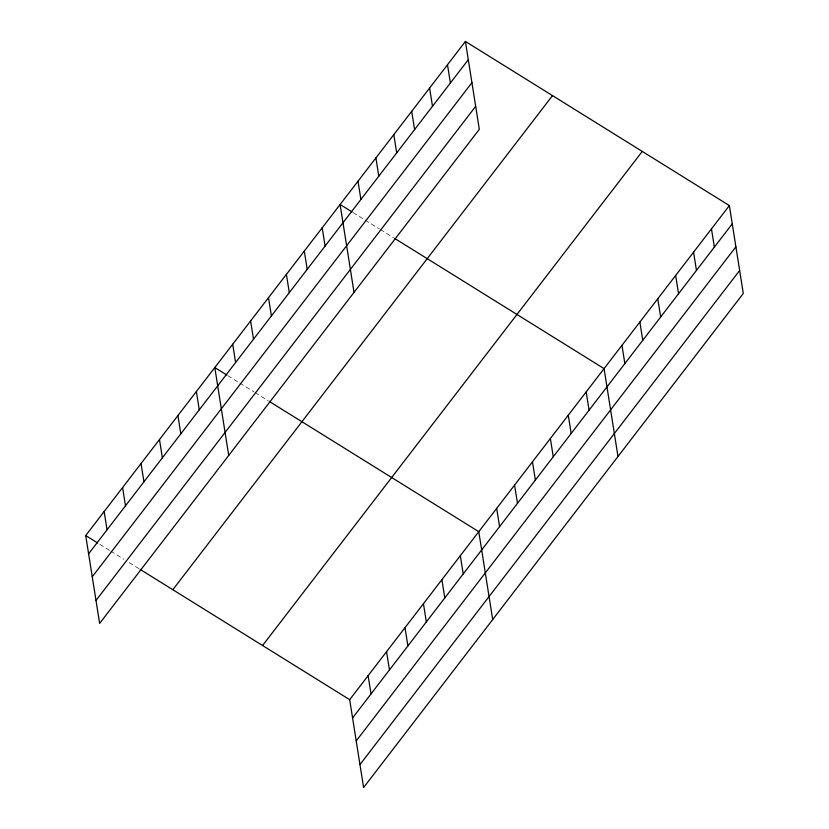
<?xml version="1.0" encoding="UTF-8"?>
<svg xmlns="http://www.w3.org/2000/svg" width="829" height="829" viewBox="0 0 829 829"><rect width="100%" height="100%" fill="white"/><g stroke="black" fill="none" stroke-linecap="round" stroke-linejoin="round"><path stroke-width="0.62" stroke-dasharray="4.14 3.11" d="M353.164 212.628L364.055 219.395M365.143 220.068L379.299 228.877M380.387 229.55L393.454 237.674M227.871 375.672L238.762 382.449M239.85 383.122L254.006 391.92M255.094 392.604L268.161 400.728M99.874 544.342L109.666 550.435M110.754 551.109L123.822 559.233M129.272 562.622L139.065 568.715"/><path stroke-width="1.24" d="M465.401 41.45L479.317 129.324L99.635 623.418L85.708 535.544L465.401 41.45L729.365 205.582L743.292 293.456L363.599 787.55L349.683 699.676L729.365 205.582M88.61 553.803L468.292 59.709M92.247 576.777L471.929 82.682M95.998 600.445L475.68 106.35M172.826 589.709L552.508 95.615M262.575 645.511L642.257 151.417M352.574 717.935L732.256 223.84M356.211 740.908L735.903 246.814M359.962 764.576L739.644 270.482M352.076 211.944L340.097 204.504L354.024 292.378M394.542 238.348L604.072 368.625L617.988 456.51M226.783 374.998L214.804 367.548L228.721 455.432M269.249 401.402L478.779 531.679L492.695 619.564M85.708 535.544L97.687 542.985M140.153 569.399L349.683 699.676M711.469 228.877L714.36 247.135M693.572 252.161L696.464 270.43M675.666 275.456L678.557 293.715M657.77 298.751L660.661 317.01M639.874 322.046L642.765 340.304M621.968 345.341L624.859 363.599M586.176 391.92L589.067 410.179M568.269 415.215L571.171 433.474M550.373 438.51L553.264 456.769M532.477 461.805L535.368 480.064M514.571 485.1L517.472 503.358M447.494 64.745L450.396 83.004M496.675 508.384L499.566 526.653M429.598 88.04L432.489 106.299M411.702 111.324L414.593 129.593M393.796 134.619L396.697 152.878M460.333 555.679L463.224 573.937M375.9 157.914L378.791 176.173M441.888 579.678L444.79 597.937M358.004 181.209L360.895 199.468M423.453 603.678L426.344 621.937M405.008 627.677L407.899 645.936M322.201 227.788L325.092 246.058M386.563 651.677L389.464 669.936M304.305 251.083L307.196 269.342M368.128 675.676L371.019 693.935M286.399 274.378L289.3 292.637M268.503 297.673L271.394 315.932M250.607 320.968L253.498 339.227M232.711 344.253L235.602 362.522M196.369 391.547L199.261 409.806M177.924 415.547L180.815 433.805M159.479 439.546L162.37 457.805M141.034 463.546L143.935 481.804M122.599 487.545L125.49 505.804M104.153 511.545L107.045 529.804"/></g></svg>
